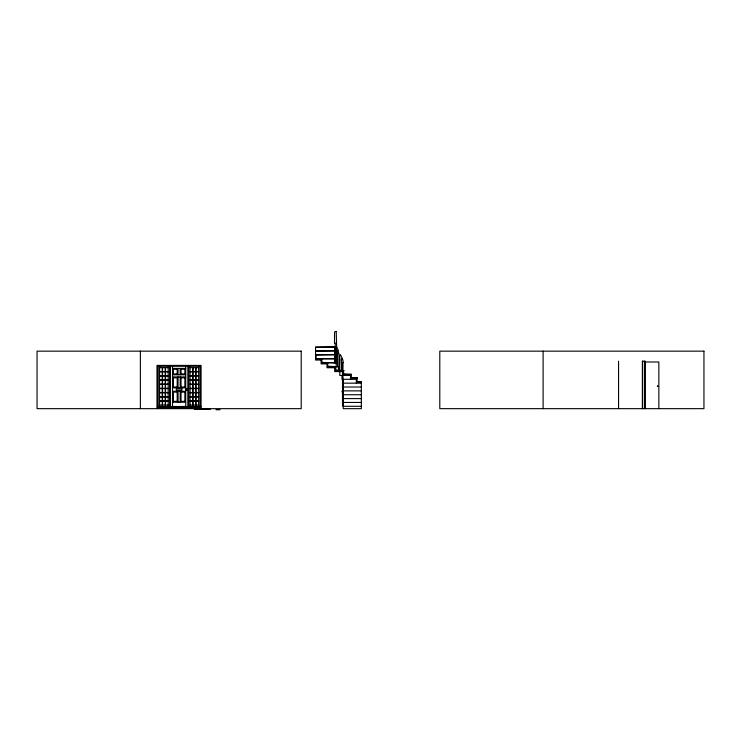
<?xml version="1.0" encoding="UTF-8"?>
<svg xmlns="http://www.w3.org/2000/svg" width="741" height="741" viewBox="0 0 741 741"><rect width="100%" height="100%" fill="white"/><g stroke="black" fill="none" stroke-linecap="round" stroke-linejoin="round"><path stroke-width="1.11" d="M334.524 343.546L334.543 332.042L336.118 331.394M657.721 386.348C657.582 385.561 657.545 387.293 657.702 385.866M186.019 388.951L186.324 390.118L187.186 390.118L187.492 388.951L186.436 388.83M186.204 389.062L187.075 389.933L187.186 388.645M343.454 391.85L342.166 392.109L341.981 391.443M177.201 369.259L178.053 368.407L178.053 374.798L177.201 373.946L177.201 369.259L173.366 369.259L172.514 368.407L185.722 368.407L184.87 369.259L184.87 373.946L185.722 374.798L172.514 374.798L173.366 373.946L173.366 369.259M177.201 377.78L178.053 376.928L178.053 387.849L177.201 386.997L177.201 377.78L173.366 377.78L172.514 376.928L185.722 376.928L184.87 377.78L184.87 386.997L185.722 387.849L172.514 387.849L173.366 386.997L173.366 377.78M181.036 373.946L180.183 374.798L180.183 368.407L181.036 369.259L181.036 373.946L184.87 373.946M181.036 386.997L180.183 387.849L180.183 376.928L181.036 377.78L181.036 386.997L184.87 386.997M177.201 392.109L178.053 391.257L178.053 402.215L177.201 401.363L177.201 392.109L173.366 392.109L172.514 391.257L185.722 391.257L184.87 392.109L184.87 401.363L185.722 402.215L172.514 402.215L173.366 401.363L173.366 392.109M186.38 389.386L186.76 389.766L187.084 389.192M187.028 389.849L187.445 388.988M181.036 401.363L180.183 402.215L180.183 391.257L181.036 392.109L181.036 401.363L184.87 401.363M187.158 390.072L186.204 389.701M315.546 347.399L335.145 346.973L315.546 346.973L315.546 360.033L321.186 360.033M315.546 350.826L335.145 350.826L315.546 351.253M337.461 351.123L337.535 366.063M315.546 354.68L335.145 354.68L315.546 355.106M316.018 358.542L335.488 358.542M335.488 358.968L316.018 358.968L316.018 355.106M644.8 361.988L658.851 361.988L658.851 408.661M321.872 362.395L336.803 362.821L321.872 362.821L321.872 358.968M158.222 366.276L200.005 366.276M327.744 366.249L338.933 366.675L327.744 366.675L327.744 362.821M159.584 367.656L168.17 367.656M190.057 367.656L198.644 367.656M335.525 367.74L326.985 367.74L326.985 363.887L321.112 363.887L321.112 360.033M181.036 369.259L184.87 369.259M335.756 370.111L344.019 370.537L335.756 370.537L335.756 366.675M159.584 371.547L168.17 371.547M190.057 371.547L198.644 371.547M159.584 371.852L162.242 371.852L162.242 375.743M168.17 371.852L165.521 371.852L165.521 375.743M190.057 371.852L192.706 371.852L192.706 375.743M198.644 371.852L195.994 371.852L195.994 375.743M173.366 373.946L177.201 373.946M343.592 373.964L351.595 374.39L343.592 374.39L343.592 370.537M159.584 375.743L168.17 375.743M190.057 375.743L198.644 375.743M159.584 376.039L162.242 376.039L162.242 379.929M168.17 376.039L165.521 376.039L165.521 379.929M190.057 376.039L192.706 376.039L192.706 379.929M198.644 376.039L195.994 376.039L195.994 379.929M181.036 377.78L184.87 377.78M350.678 377.817L357.412 377.817L350.678 378.243M342.675 378.568L342.527 371.602L334.691 371.602L334.691 367.74M159.584 379.929L168.17 379.929M190.057 379.929L198.644 379.929M159.584 380.235L162.242 380.235L162.242 384.125M168.17 380.235L165.521 380.235L165.521 384.125M190.057 380.235L192.706 380.235L192.706 384.125M198.644 380.235L195.994 380.235L195.994 384.125M356.986 381.671L361.349 381.671L361.349 408.661L343.24 408.661L343.176 379.309M361.349 382.097L357.116 382.097L357.116 378.243M342.713 382.421L343.24 382.421M342.499 382.634L343.24 382.634M343.176 383.162L361.349 383.162M159.584 384.125L168.17 384.125M190.057 384.125L198.644 384.125M159.584 384.431L162.242 384.431L162.242 388.321M168.17 384.431L165.521 384.431L165.521 388.321M190.057 384.431L192.706 384.431L192.706 388.321M198.644 384.431L195.994 384.431L195.994 388.321M342.713 386.274L343.24 386.274M342.499 386.487L343.24 386.487M173.366 386.997L177.201 386.997M343.24 387.024L361.349 387.024M159.584 388.321L168.17 388.321M190.057 388.321L198.644 388.321M159.584 388.617L162.242 388.617L162.242 392.508M168.17 388.617L165.521 388.617L165.521 392.508M190.057 388.617L192.706 388.617L192.706 392.508M198.644 388.617L195.994 388.617L195.994 392.508M342.713 390.137L343.24 390.137M342.499 390.35L343.24 390.35M343.24 390.877L361.349 390.877M181.036 392.109L184.87 392.109M159.584 392.508L168.17 392.508M190.057 392.508L198.644 392.508M159.584 392.813L162.242 392.813L162.242 396.704M168.17 392.813L165.521 392.813L165.521 396.704M190.057 392.813L192.706 392.813L192.706 396.704M198.644 392.813L195.994 392.813L195.994 396.704M342.713 393.99L343.24 393.99M342.499 394.203L343.24 394.203M343.24 394.731L361.349 394.731M159.584 396.704L168.17 396.704M190.057 396.704L198.644 396.704M159.584 397L162.242 397L162.242 400.89M168.17 397L165.521 397L165.521 400.89M190.057 397L192.706 397L192.706 400.89M198.644 397L195.994 397L195.994 400.89M342.713 397.843L343.24 397.843M342.499 398.056L343.24 398.056M343.24 398.593L361.349 398.593M159.584 400.89L168.17 400.89M190.057 400.89L198.644 400.89M159.584 401.196L162.242 401.196L162.242 405.086M168.17 401.196L165.521 401.196L165.521 405.086M190.057 401.196L192.706 401.196L192.706 405.086M198.644 401.196L195.994 401.196L195.994 405.086M173.366 401.363L177.201 401.363M342.713 401.696L343.24 401.696M342.499 401.909L343.24 401.909M343.24 402.446L361.349 402.446M159.584 405.086L168.17 405.086M190.057 405.086L198.644 405.086M343.24 405.559L342.713 405.559L342.713 374.937M343.24 405.772L342.499 405.772L342.499 375.002M343.24 406.3L361.349 406.3M157.37 406.476L200.857 406.476M157.37 407.05L200.857 407.05M194.355 409.347L210.333 409.347M215.992 409.745L220.058 409.745M187.223 389.118L186.482 388.914L186.065 389.785M340.378 354.606L342.435 358.579L343.444 362.608M337.701 351.123L339.128 354.022M336.627 346.936L338.461 350.715M336.655 346.992L336.219 331.644M645.068 408.661L645.068 361.173L642.364 361.173L642.364 408.661M644.8 361.173L644.8 408.661M642.632 361.173L642.632 408.661M618.559 361.173L618.559 408.661M543.107 351.151L543.107 408.661M356.347 383.162L356.347 379.309L342.027 379.309L342.027 375.455M351.271 374.39L351.271 378.243M350.512 379.309L350.512 375.455L339.832 375.455L339.832 371.602M342.675 362.692L342.675 370.63M342.638 370.63L342.638 362.692L342.499 370M341.675 370.176L341.379 358.839L341.379 370.324M341.527 358.839L341.527 370.324M339.582 369.916L339.619 354.985L339.378 369.916M338.442 366.675L338.442 370.111M337.739 352.271L337.739 366.063M337.664 351.123L337.664 365.859M336.238 362.821L336.182 366.675M335.914 348.418L335.914 362.201M335.756 347.27L335.756 363.136M335.617 348.4L335.617 363.136M335.469 348.011L335.469 359.496L334.719 359.496L335.256 359.283L335.275 342.963M334.886 358.968L334.876 362.821M334.719 347.399L334.719 350.826M334.719 351.253L334.719 358.968M334.728 360.033L334.728 362.923M200.663 365.424L200.663 408.661M200.005 365.424L200.005 406.476M198.644 366.276L198.644 406.476M195.994 367.656L195.994 371.547M195.689 367.656L195.689 371.547M195.689 375.743L195.689 371.852L193.012 371.852L193.012 375.743M195.689 379.929L195.689 376.039L193.012 376.039L193.012 379.929M195.689 384.125L195.689 380.235L193.012 380.235L193.012 384.125M195.689 388.321L195.689 384.431L193.012 384.431L193.012 388.321M195.689 392.508L195.689 388.617L193.012 388.617L193.012 392.508M195.689 396.704L195.689 392.813L193.012 392.813L193.012 396.704M195.689 400.89L195.689 397L193.012 397L193.012 400.89M195.689 405.086L195.689 401.196L193.012 401.196L193.012 405.086M193.012 367.656L193.012 371.547M192.706 367.656L192.706 371.547M190.057 366.276L190.057 406.476M188.696 366.276L188.705 406.476M187.853 366.276L187.853 406.476M185.722 366.276L185.722 406.476M172.514 366.276L172.514 406.476M170.384 366.276L170.384 406.476M169.532 366.276L169.532 406.476M168.17 366.276L168.17 406.476M165.521 367.656L165.521 371.547M165.224 367.656L165.224 371.547M165.224 375.743L165.224 371.852L162.538 371.852L162.538 375.743M165.224 379.929L165.224 376.039L162.538 376.039L162.538 379.929M165.224 384.125L165.224 380.235L162.538 380.235L162.538 384.125M165.224 388.321L165.224 384.431L162.538 384.431L162.538 388.321M165.224 392.508L165.224 388.617L162.538 388.617L162.538 392.508M165.224 396.704L165.224 392.813L162.538 392.813L162.538 396.704M165.224 400.89L165.224 397L162.538 397L162.538 400.89M165.224 405.086L165.224 401.196L162.538 401.196L162.538 405.086M162.538 367.656L162.538 371.547M162.242 367.656L162.242 371.547M159.584 366.276L159.584 406.476M158.222 365.424L158.222 406.476M157.37 365.424L157.37 408.022L200.857 408.022L200.857 365.424L157.175 365.424L157.175 408.661M140.373 351.151L140.373 408.661M301.207 351.151L37.05 351.151L37.05 408.661L301.207 408.661L301.207 351.151M703.95 351.151L439.793 351.151L439.793 408.661L703.95 408.661L703.95 351.151M181.851 388.729L176.312 388.729L176.312 390.266L181.851 390.266L181.851 388.729"/></g></svg>
